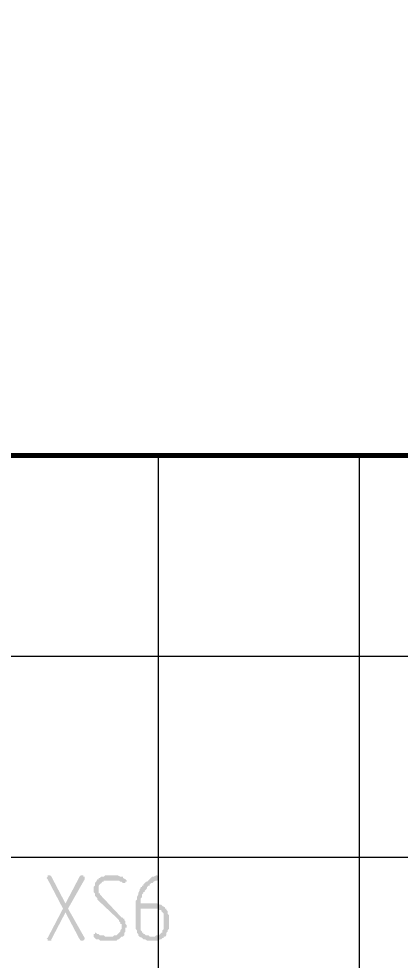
# Model space of a CAD drawing. Extents: x 260 to 1101, y 70 to 664.
# Drawn here: x 591.34 to 598.93, y 551.93 to 570.67 of the extents above; entities that cross this region are included whole.
import ezdxf

# ---------------------------------------------------------------- set-up
doc = ezdxf.new("R2010")
doc.units = 0
doc.header["$MEASUREMENT"] = 0
doc.layers.get('0').update_dxf_attribs({"linetype": 'CONTINUOUS', "lineweight": 15})
doc.layers.get('DEFPOINTS').update_dxf_attribs({"linetype": 'CONTINUOUS'})
doc.layers.add('PDF _Геометрия', color=7, linetype='CONTINUOUS')
doc.layers.add('PDF _Сплошная заливка', color=7, linetype='CONTINUOUS')
doc.styles.add('GOST type A0', font='', dxfattribs={"oblique": 15, "height": 3.5})
doc.styles.get('GOST type A0').set_extended_font_data('GOST type A')
doc.dimstyles.new('ГОСТ type A', dxfattribs={"dimtxt": 3.5, "dimasz": 3, "dimexe": 2, "dimexo": 0, "dimgap": 1, "dimtad": 1, "dimtoh": 1, "dimtxsty": 'GOST type A0', "dimcen": 0, "dimazin": 2, "dimtfac": 1, "dimtmove": 0, "dimatfit": 3, "dimfxl": 1, "dimarcsym": 0})

# ---------------------------------------------------------------- blocks, each defined once
blk = doc.blocks.new('*D4')
at = {"color": 0, "lineweight": -2, "transparency": 16777216}
for p, q in [((370.082, 561.979), (370.082, 583.979)), ((610.126, 561.979), (610.126, 583.979)), ((373.082, 581.979), (607.126, 581.979))]:
    blk.add_line(p, q, dxfattribs=at)
at = {"color": 0, "transparency": 16777216}
for points in [[(373.082, 582.479), (373.082, 581.479), (370.082, 581.979)], [(607.126, 582.479), (607.126, 581.479), (610.126, 581.979)]]:
    blk.add_solid(points, dxfattribs=at)
at = {"layer": 'DEFPOINTS', "color": 0, "transparency": 16777216}
for p in [(610.126, 581.979), (370.082, 561.979), (610.126, 561.979)]:
    blk.add_point(p, dxfattribs=at)
at = {"color": 0, "transparency": 16777216, "insert": (490.104, 584.992), "char_height": 3.5, "attachment_point": 5, "style": 'GOST type A0'}
blk.add_mtext('120±0,1', dxfattribs=at)
blk = doc.blocks.new('*D5')
at = {"color": 0, "lineweight": -2, "transparency": 16777216}
for p, q in [((375.083, 556.979), (375.083, 573.979)), ((605.126, 556.979), (605.126, 573.979)), ((378.083, 571.979), (602.126, 571.979))]:
    blk.add_line(p, q, dxfattribs=at)
at = {"color": 0, "transparency": 16777216}
for points in [[(378.083, 572.479), (378.083, 571.479), (375.083, 571.979)], [(602.126, 572.479), (602.126, 571.479), (605.126, 571.979)]]:
    blk.add_solid(points, dxfattribs=at)
at = {"layer": 'DEFPOINTS', "color": 0, "transparency": 16777216}
for p in [(605.126, 571.979), (375.083, 556.979), (605.126, 556.979)]:
    blk.add_point(p, dxfattribs=at)
at = {"color": 0, "transparency": 16777216, "insert": (490.104, 574.729), "char_height": 3.5, "attachment_point": 5, "style": 'GOST type A0'}
blk.add_mtext('115', dxfattribs=at)

msp = doc.modelspace()

# ---------------------------------------------------------------- hatches: boundary and pattern name
at = {"layer": 'PDF _Сплошная заливка', "transparency": 33554559}
for points in [[(592.6, 553.616), (592.625, 553.616), (592.625, 553.616), (592.625, 553.59), (592.651, 553.59), (592.651, 553.59), (592.651, 553.565), (592.651, 553.565), (592.651, 553.565), (592.651, 553.565), (592.651, 553.539), (592.32, 552.955), (592.651, 552.371), (592.651, 552.371), (592.651, 552.371), (592.651, 552.371), (592.651, 552.371), (592.651, 552.346), (592.651, 552.346), (592.651, 552.346), (592.625, 552.32), (592.625, 552.32), (592.625, 552.32), (592.6, 552.32), (592.6, 552.32), (592.6, 552.32), (592.574, 552.32), (592.574, 552.32), (592.574, 552.32), (592.549, 552.346), (592.269, 552.879), (591.99, 552.346), (591.99, 552.346), (591.99, 552.32), (591.965, 552.32), (591.965, 552.32), (591.939, 552.32), (591.939, 552.32), (591.939, 552.32), (591.914, 552.32), (591.914, 552.32), (591.914, 552.32), (591.914, 552.346), (591.914, 552.346), (591.888, 552.371), (591.888, 552.371), (591.888, 552.371), (591.914, 552.371), (591.914, 552.371), (592.219, 552.955), (591.914, 553.539), (591.888, 553.565), (591.888, 553.565), (591.914, 553.59), (591.914, 553.59), (591.914, 553.59), (591.914, 553.59), (591.914, 553.616), (591.939, 553.616), (591.939, 553.616), (591.965, 553.616), (591.965, 553.616), (591.965, 553.616), (591.99, 553.59), (591.99, 553.59), (592.269, 553.057), (592.549, 553.59), (592.549, 553.59), (592.549, 553.59), (592.574, 553.616), (592.574, 553.616), (592.6, 553.616), (592.6, 553.616)], [(593.286, 553.616), (593.286, 553.616), (593.311, 553.616), (593.362, 553.59), (593.362, 553.59), (593.362, 553.59), (593.362, 553.59), (593.387, 553.59), (593.413, 553.59), (593.413, 553.565), (593.464, 553.539), (593.464, 553.539), (593.464, 553.539), (593.464, 553.539), (593.464, 553.539), (593.464, 553.539), (593.489, 553.514), (593.489, 553.514), (593.489, 553.514), (593.489, 553.489), (593.464, 553.489), (593.464, 553.489), (593.464, 553.463), (593.464, 553.463), (593.438, 553.463), (593.438, 553.463), (593.413, 553.463), (593.413, 553.463), (593.387, 553.489), (593.387, 553.489), (593.362, 553.489), (593.336, 553.514), (593.311, 553.514), (593.286, 553.514), (593.235, 553.514), (593.108, 553.514), (593.082, 553.514), (593.057, 553.514), (593.032, 553.514), (593.032, 553.489), (593.006, 553.489), (592.981, 553.463), (592.981, 553.463), (592.981, 553.463), (592.955, 553.438), (592.955, 553.438), (592.93, 553.412), (592.93, 553.387), (592.93, 553.362), (592.93, 553.336), (592.93, 553.311), (592.93, 553.285), (592.93, 553.26), (592.93, 553.26), (592.93, 553.26), (592.955, 553.26), (592.955, 553.26), (592.955, 553.235), (592.981, 553.209), (593.387, 552.777), (593.387, 552.777), (593.413, 552.777), (593.413, 552.777), (593.413, 552.752), (593.438, 552.752), (593.438, 552.727), (593.438, 552.727), (593.464, 552.701), (593.464, 552.676), (593.464, 552.65), (593.489, 552.625), (593.489, 552.6), (593.489, 552.6), (593.489, 552.6), (593.489, 552.574), (593.464, 552.574), (593.464, 552.549), (593.464, 552.523), (593.464, 552.498), (593.438, 552.473), (593.438, 552.422), (593.413, 552.396), (593.387, 552.396), (593.387, 552.396), (593.362, 552.371), (593.336, 552.346), (593.311, 552.346), (593.286, 552.32), (593.235, 552.32), (593.209, 552.32), (593.209, 552.32), (593.057, 552.32), (593.032, 552.32), (593.032, 552.32), (592.981, 552.32), (592.955, 552.32), (592.93, 552.346), (592.879, 552.346), (592.854, 552.371), (592.828, 552.396), (592.828, 552.422), (592.828, 552.422), (592.828, 552.422), (592.828, 552.447), (592.854, 552.447), (592.854, 552.447), (592.854, 552.447), (592.854, 552.473), (592.879, 552.473), (592.905, 552.447), (592.905, 552.447), (592.905, 552.447), (592.93, 552.447), (592.955, 552.422), (592.981, 552.422), (593.006, 552.422), (593.032, 552.422), (593.057, 552.396), (593.209, 552.396), (593.235, 552.422), (593.235, 552.422), (593.26, 552.422), (593.286, 552.422), (593.311, 552.447), (593.336, 552.473), (593.336, 552.473), (593.336, 552.473), (593.336, 552.473), (593.362, 552.498), (593.362, 552.523), (593.387, 552.549), (593.387, 552.574), (593.387, 552.6), (593.387, 552.625), (593.387, 552.625), (593.387, 552.625), (593.387, 552.65), (593.387, 552.65), (593.362, 552.65), (593.362, 552.65), (593.362, 552.65), (593.362, 552.676), (593.362, 552.676), (593.362, 552.676), (593.336, 552.701), (593.336, 552.701), (593.336, 552.727), (592.905, 553.133), (592.905, 553.133), (592.905, 553.158), (592.905, 553.158), (592.905, 553.158), (592.879, 553.184), (592.879, 553.184), (592.854, 553.209), (592.854, 553.235), (592.854, 553.235), (592.854, 553.235), (592.854, 553.26), (592.854, 553.26), (592.828, 553.285), (592.828, 553.311), (592.828, 553.336), (592.828, 553.336), (592.828, 553.336), (592.828, 553.336), (592.828, 553.362), (592.828, 553.387), (592.854, 553.412), (592.854, 553.438), (592.854, 553.463), (592.879, 553.489), (592.905, 553.539), (592.905, 553.539), (592.905, 553.539), (592.93, 553.539), (592.93, 553.565), (592.955, 553.565), (592.981, 553.59), (593.032, 553.59), (593.057, 553.616), (593.082, 553.616), (593.26, 553.616)]]:
    msp.add_hatch(color=256, dxfattribs=at).paths.add_polyline_path(points)
h = msp.add_hatch(color=256, dxfattribs=at)
h.paths.add_polyline_path([(594.048, 552.955), (593.768, 552.955), (593.768, 552.6), (593.768, 552.6), (593.768, 552.574), (593.768, 552.574), (593.768, 552.549), (593.768, 552.523), (593.794, 552.498), (593.794, 552.473), (593.819, 552.473), (593.819, 552.473), (593.819, 552.447), (593.845, 552.447), (593.845, 552.447), (593.87, 552.422), (593.895, 552.422), (593.921, 552.422), (593.946, 552.396), (594.048, 552.396), (594.073, 552.422), (594.099, 552.422), (594.099, 552.422), (594.124, 552.422), (594.149, 552.447), (594.175, 552.473), (594.175, 552.473), (594.175, 552.473), (594.2, 552.473), (594.2, 552.498), (594.2, 552.523), (594.226, 552.549), (594.226, 552.574), (594.226, 552.6), (594.226, 552.777), (594.226, 552.777), (594.226, 552.803), (594.226, 552.803), (594.226, 552.828), (594.226, 552.854), (594.2, 552.879), (594.2, 552.879), (594.175, 552.904), (594.175, 552.904), (594.175, 552.93), (594.149, 552.93), (594.124, 552.93), (594.124, 552.955), (594.099, 552.955), (594.073, 552.955)], flags=0)
h.paths.add_polyline_path([(594.099, 553.616), (594.099, 553.616), (594.124, 553.59), (594.124, 553.59), (594.124, 553.59), (594.124, 553.59), (594.124, 553.565), (594.124, 553.565), (594.124, 553.565), (594.124, 553.539), (594.124, 553.539), (594.124, 553.539), (594.124, 553.539), (594.124, 553.539), (594.099, 553.514), (594.073, 553.514), (594.073, 553.514), (594.022, 553.489), (594.022, 553.489), (594.022, 553.489), (594.022, 553.489), (593.997, 553.463), (593.972, 553.463), (593.946, 553.438), (593.946, 553.438), (593.946, 553.438), (593.946, 553.412), (593.921, 553.412), (593.895, 553.387), (593.895, 553.362), (593.87, 553.336), (593.845, 553.311), (593.845, 553.311), (593.845, 553.311), (593.845, 553.285), (593.819, 553.285), (593.819, 553.26), (593.794, 553.235), (593.794, 553.209), (593.794, 553.184), (593.794, 553.184), (593.794, 553.184), (593.768, 553.158), (593.768, 553.133), (593.768, 553.133), (593.768, 553.108), (593.768, 553.082), (593.768, 553.057), (594.048, 553.057), (594.048, 553.057), (594.073, 553.057), (594.099, 553.057), (594.149, 553.031), (594.175, 553.031), (594.2, 553.006), (594.251, 552.981), (594.251, 552.981), (594.251, 552.955), (594.276, 552.955), (594.276, 552.93), (594.302, 552.904), (594.302, 552.854), (594.327, 552.828), (594.327, 552.777), (594.327, 552.6), (594.327, 552.6), (594.327, 552.574), (594.327, 552.574), (594.327, 552.574), (594.327, 552.549), (594.302, 552.523), (594.302, 552.498), (594.276, 552.473), (594.276, 552.422), (594.251, 552.396), (594.226, 552.396), (594.226, 552.371), (594.2, 552.371), (594.175, 552.346), (594.149, 552.346), (594.124, 552.32), (594.073, 552.32), (594.048, 552.32), (593.946, 552.32), (593.921, 552.32), (593.921, 552.32), (593.895, 552.32), (593.845, 552.346), (593.819, 552.346), (593.794, 552.371), (593.743, 552.396), (593.743, 552.396), (593.743, 552.396), (593.743, 552.396), (593.718, 552.422), (593.718, 552.447), (593.692, 552.473), (593.692, 552.523), (593.667, 552.549), (593.667, 552.574), (593.667, 552.6), (593.667, 553.006), (593.667, 553.006), (593.667, 553.006), (593.667, 553.031), (593.667, 553.031), (593.667, 553.057), (593.667, 553.082), (593.667, 553.108), (593.692, 553.133), (593.692, 553.184), (593.718, 553.235), (593.718, 553.26), (593.743, 553.311), (593.743, 553.336), (593.768, 553.362), (593.768, 553.362), (593.768, 553.362), (593.768, 553.387), (593.794, 553.387), (593.794, 553.412), (593.819, 553.412), (593.819, 553.438), (593.845, 553.463), (593.87, 553.489), (593.895, 553.489), (593.921, 553.514), (593.946, 553.539), (593.972, 553.565), (593.997, 553.59), (594.022, 553.59), (594.073, 553.616), (594.099, 553.616)], flags=0)

# ---------------------------------------------------------------- linework, layer by layer
at = {"layer": 'PDF _Геометрия', "lineweight": 20}
for points in [[(367.601, 401.979), (370.082, 401.979), (610.126, 401.979), (610.126, 561.979), (370.082, 561.979)], [(368.842, 401.979), (370.082, 401.979), (370.082, 561.979), (610.126, 561.979), (610.126, 401.979)], [(594.123, 399.499), (594.123, 401.979), (594.123, 561.979)], [(598.124, 400.739), (598.124, 401.979), (598.124, 561.979)], [(368.842, 557.979), (370.082, 557.979), (610.126, 557.979)], [(367.601, 553.979), (370.082, 553.979), (610.126, 553.979)]]:
    msp.add_lwpolyline(points, dxfattribs=at)
at = {"layer": 'PDF _Геометрия', "lineweight": 60}
for points in [[(370.082, 561.979), (370.082, 401.979), (610.126, 401.979), (610.126, 561.979)], [(610.126, 561.979), (370.082, 561.979), (370.082, 401.979), (370.082, 561.979)]]:
    msp.add_lwpolyline(points, close=True, dxfattribs=at)
msp.add_lwpolyline([(370.082, 561.979), (610.126, 561.979)], dxfattribs=at)

# ---------------------------------------------------------------- dimensions: what is measured, and where the dimension line sits
for base, p1, p2, text, picture, middle in [((610.126, 581.979), (370.082, 561.979), (610.126, 561.979), '120±0,1', '*D4', (490.104, 584.992)), ((605.126, 571.979), (375.083, 556.979), (605.126, 556.979), '115', '*D5', (490.104, 574.729))]:
    dim = msp.add_linear_dim(base=base, p1=p1, p2=p2, text=text, dimstyle='ГОСТ type A')
    dim.commit()
    dim.dimension.update_dxf_attribs({"geometry": picture, "text_midpoint": middle})

doc.saveas('drawing.dxf')
